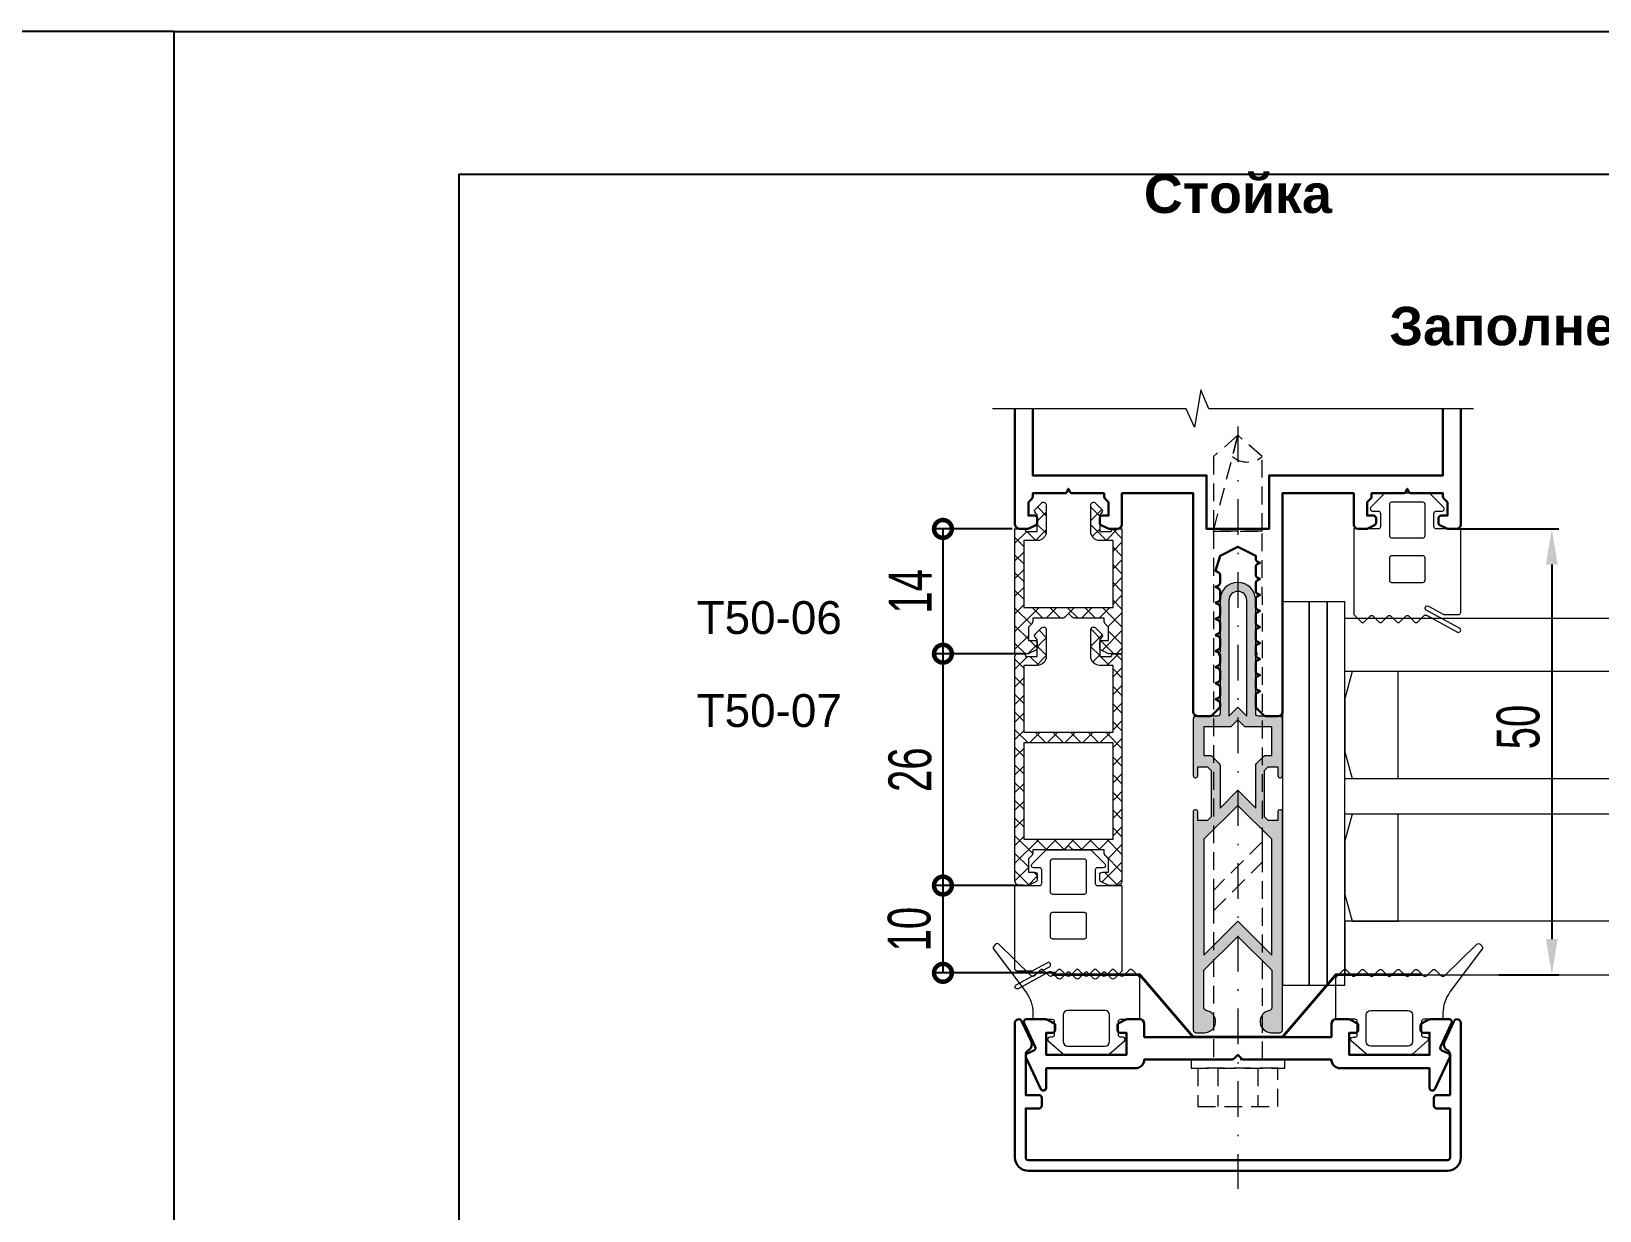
# Model space of a CAD drawing. Extents: x -37 to 8820, y -336 to 478.
# Drawn here: x 5870 to 5979.9, y 214.3 to 297 of the extents above; entities that cross this region are included whole.
import ezdxf

# ---------------------------------------------------------------- set-up
doc = ezdxf.new("R2010")
doc.units = 0
doc.header["$LTSCALE"] = 5
doc.linetypes.add('DASHDOT', pattern=[1, 0.5, -0.25, 0, -0.25])
doc.linetypes.add('HIDDEN', pattern=[0.375, 0.25, -0.125])
doc.layers.get('0').update_dxf_attribs({"linetype": 'CONTINUOUS', "lineweight": 30})
doc.layers.get('DEFPOINTS').update_dxf_attribs({"linetype": 'CONTINUOUS'})
for name, color, linetype, lineweight in [('1', 6, 'DASHDOT', 13), ('2', 3, 'HIDDEN', 13), ('Dimentions', 5, 'CONTINUOUS', 15), ('Glass', 5, 'CONTINUOUS', 20), ('Герлен', 7, 'CONTINUOUS', 60), ('Зигзаг', 1, 'CONTINUOUS', 15), ('Подкладки', 1, 'CONTINUOUS', 20), ('Текстовый', 7, 'CONTINUOUS', 9), ('Уплотнители', 1, 'CONTINUOUS', 20), ('Штриховка', 1, 'CONTINUOUS', 5)]:
    doc.layers.add(name, color=color, linetype=linetype, lineweight=lineweight)
doc.layers.add('Скрытые', color=14, linetype='CONTINUOUS', plot=False)
doc.styles.add('3', font='RUSS.SHX', dxfattribs={"width": 0.7, "height": 3})
doc.styles.add('Каталожный', font='arial.ttf', dxfattribs={"height": 2.5})
doc.dimstyles.new('MX1_6', dxfattribs={"dimtxt": 3, "dimasz": 2.5, "dimexe": 0.5, "dimexo": 0, "dimgap": 0.8, "dimtad": 1, "dimlfac": 1.6, "dimdsep": 46, "dimtxsty": '3', "dimcen": 0, "dimclrd": 256, "dimclre": 256, "dimclrt": 256, "dimaunit": 1, "dimadec": 0, "dimazin": 0, "dimtfac": 1, "dimtmove": 0, "dimatfit": 1, "dimfxl": 1, "dimtvp": 1, "dimtolj": 1, "dimtzin": 0, "dimarcsym": 0})

# ---------------------------------------------------------------- blocks, each defined once
blk = doc.blocks.new('_DotSmall')
at = {"color": 0, "linetype": 'ByBlock', "const_width": 0.5}
blk.add_lwpolyline([(-0.0625, 0, 1), (0.0625, 0, 1)], format="xyb", close=True, dxfattribs=at)
blk = doc.blocks.new('*D137')
at = {"layer": 'DEFPOINTS', "color": 0, "linetype": 'Continuous', "transparency": 16777216}
for p in [(5938.77, 262.12), (5933.91, 253.37), (5939.52, 253.37)]:
    blk.add_point(p, dxfattribs=at)
at = {"layer": 'Dimentions', "linetype": 'Continuous', "lineweight": -2, "transparency": 16777216}
for p, q in [((5938.77, 262.12), (5933.41, 262.12)), ((5933.91, 262.12), (5933.91, 253.37)), ((5939.52, 253.37), (5933.41, 253.37))]:
    blk.add_line(p, q, dxfattribs=at)
at = {"layer": 'Dimentions', "linetype": 'Continuous', "lineweight": -2, "transparency": 16777216, "xscale": 2.5, "yscale": 2.5, "zscale": 2.5}
for p, rotation in [((5933.91, 262.12), 90), ((5933.91, 253.37), 270)]:
    blk.add_blockref('_DotSmall', p, dxfattribs=dict(at, rotation=rotation))
at = {"layer": 'Dimentions', "linetype": 'Continuous', "transparency": 16777216, "insert": (5931.61, 257.74), "char_height": 3, "attachment_point": 5, "rotation": 90, "style": '3'}
blk.add_mtext('\\A1;14', dxfattribs=at)
blk = doc.blocks.new('*D993')
at = {"layer": 'DEFPOINTS', "color": 0, "transparency": 16777216}
for p in [(5969.61, 262.12), (5972.88, 230.87), (5976.6, 230.87)]:
    blk.add_point(p, dxfattribs=at)
at = {"layer": 'Dimentions', "lineweight": -2, "transparency": 16777216}
for p, q in [((5969.61, 262.12), (5977.1, 262.12)), ((5976.6, 259.62), (5976.6, 233.37)), ((5972.88, 230.87), (5977.1, 230.87))]:
    blk.add_line(p, q, dxfattribs=at)
at = {"layer": 'Dimentions', "transparency": 16777216}
for points in [[(5976.18, 259.62), (5977.01, 259.62), (5976.6, 262.12)], [(5976.18, 233.37), (5977.01, 233.37), (5976.6, 230.87)]]:
    blk.add_solid(points, dxfattribs=at)
at = {"layer": 'Dimentions', "transparency": 16777216, "insert": (5974.25, 248.23), "char_height": 3, "attachment_point": 5, "rotation": 90, "style": '3'}
blk.add_mtext('\\A1;50', dxfattribs=at)
blk = doc.blocks.new('*D997')
at = {"layer": 'DEFPOINTS', "color": 0, "linetype": 'Continuous', "transparency": 16777216}
for p in [(5937.22, 253.37), (5933.91, 237.12), (5939.56, 237.12)]:
    blk.add_point(p, dxfattribs=at)
at = {"layer": 'Dimentions', "linetype": 'Continuous', "lineweight": -2, "transparency": 16777216}
for p, q in [((5937.22, 253.37), (5933.41, 253.37)), ((5933.91, 253.37), (5933.91, 237.12)), ((5939.56, 237.12), (5933.41, 237.12))]:
    blk.add_line(p, q, dxfattribs=at)
at = {"layer": 'Dimentions', "linetype": 'Continuous', "lineweight": -2, "transparency": 16777216, "xscale": 2.5, "yscale": 2.5, "zscale": 2.5}
for p, rotation in [((5933.91, 253.37), 90), ((5933.91, 237.12), 270)]:
    blk.add_blockref('_DotSmall', p, dxfattribs=dict(at, rotation=rotation))
at = {"layer": 'Dimentions', "linetype": 'Continuous', "transparency": 16777216, "insert": (5931.61, 245.24), "char_height": 3, "attachment_point": 5, "rotation": 90, "style": '3'}
blk.add_mtext('\\A1;26', dxfattribs=at)
blk = doc.blocks.new('*D998')
at = {"layer": 'DEFPOINTS', "color": 0, "linetype": 'Continuous', "transparency": 16777216}
for p in [(5939.56, 237.12), (5933.91, 231), (5941.77, 231)]:
    blk.add_point(p, dxfattribs=at)
at = {"layer": 'Dimentions', "linetype": 'Continuous', "lineweight": -2, "transparency": 16777216}
for p, q in [((5939.56, 237.12), (5933.41, 237.12)), ((5933.91, 237.12), (5933.91, 231)), ((5941.77, 231), (5933.41, 231))]:
    blk.add_line(p, q, dxfattribs=at)
at = {"layer": 'Dimentions', "linetype": 'Continuous', "lineweight": -2, "transparency": 16777216, "xscale": 2.5, "yscale": 2.5, "zscale": 2.5}
for p, rotation in [((5933.91, 237.12), 90), ((5933.91, 231), 270)]:
    blk.add_blockref('_DotSmall', p, dxfattribs=dict(at, rotation=rotation))
at = {"layer": 'Dimentions', "linetype": 'Continuous', "transparency": 16777216, "insert": (5931.56, 234.06), "char_height": 3, "attachment_point": 5, "rotation": 90, "style": '3'}
blk.add_mtext('\\A1;10', dxfattribs=at)

msp = doc.modelspace()

# ---------------------------------------------------------------- hatches: boundary and pattern name
at = {"layer": 'Штриховка', "lineweight": 5}
h = msp.add_hatch(dxfattribs=at)
h.set_pattern_fill('ANSI37', color=256, scale=7, style=0)
h.set_pattern_definition([(45, (8336.0823, 7393.9028), (-0.61871843, 0.61871843), []), (135, (8336.0823, 7393.9028), (-0.61871843, -0.61871843), [])])
edge = h.paths.add_edge_path()
edge.add_line((5942.7115, 256.1804), (5942.454, 255.9228))
edge.add_arc((5942.3214, 256.0554), 0.1875, 270, 315, ccw=False)
edge.add_line((5942.3214, 255.8679), (5940.2115, 255.8679))
edge.add_line((5940.2115, 255.8679), (5940.2115, 255.6331))
edge.add_arc((5940.024, 255.6331), 0.1875, -45, 0, ccw=False)
edge.add_line((5940.1566, 255.5005), (5939.899, 255.2429))
edge.add_line((5939.899, 255.2429), (5939.899, 254.3054))
edge.add_line((5939.899, 254.3054), (5940.3365, 254.3054))
edge.add_arc((5940.3365, 254.1179), 0.1875, 0, 90, ccw=False)
edge.add_line((5940.524, 254.1179), (5940.524, 253.7963))
edge.add_arc((5940.3365, 253.7963), 0.1875, 296.565051, 360, ccw=False)
edge.add_line((5940.4204, 253.6286), (5939.9386, 253.3877))
edge.add_arc((5939.8548, 253.5554), 0.1875, 270, 296.565051, ccw=False)
edge.add_line((5939.8548, 253.3679), (5938.9615, 253.3679))
edge.add_line((5938.9615, 253.3679), (5938.9615, 262.1179))
edge.add_line((5938.9615, 262.1179), (5939.524, 262.1179))
edge.add_arc((5939.524, 261.9304), 0.1875, 0, 90, ccw=False)
edge.add_line((5939.7115, 261.9304), (5940.524, 261.9304))
edge.add_line((5940.524, 261.9304), (5940.524, 263.1179))
edge.add_line((5940.524, 263.1179), (5940.3915, 263.2505))
edge.add_arc((5940.524, 263.3831), 0.1875, 135, 225, ccw=False)
edge.add_line((5940.3915, 263.5157), (5940.8107, 263.9349))
edge.add_arc((5940.9508, 263.7947), 0.1982, 0, 135, ccw=False)
edge.add_line((5941.149, 263.7947), (5941.149, 261.9304))
edge.add_arc((5940.524, 261.9304), 0.625, -90, 0, ccw=False)
edge.add_line((5940.524, 261.3054), (5939.5865, 261.3054))
edge.add_line((5939.5865, 261.3054), (5939.5865, 256.6179))
edge.add_line((5939.5865, 256.6179), (5945.8365, 256.6179))
edge.add_line((5945.8365, 256.6179), (5945.8365, 261.3054))
edge.add_line((5945.8365, 261.3054), (5944.899, 261.3054))
edge.add_arc((5944.899, 261.9304), 0.625, 180, 270, ccw=False)
edge.add_line((5944.274, 261.9304), (5944.274, 263.7947))
edge.add_arc((5944.4723, 263.7947), 0.1982, 45, 180, ccw=False)
edge.add_line((5944.6124, 263.9349), (5945.0316, 263.5157))
edge.add_arc((5944.899, 263.3831), 0.1875, -45, 45, ccw=False)
edge.add_line((5945.0316, 263.2505), (5944.899, 263.1179))
edge.add_line((5944.899, 263.1179), (5944.899, 261.9304))
edge.add_line((5944.899, 261.9304), (5945.7115, 261.9304))
edge.add_arc((5945.899, 261.9304), 0.1875, 90, 180, ccw=False)
edge.add_line((5945.899, 262.1179), (5946.4615, 262.1179))
edge.add_line((5946.4615, 262.1179), (5946.4615, 253.3679))
edge.add_line((5946.4615, 253.3679), (5945.5683, 253.3679))
edge.add_arc((5945.5683, 253.5554), 0.1875, 243.434949, 270, ccw=False)
edge.add_line((5945.4845, 253.3877), (5945.0027, 253.6286))
edge.add_arc((5945.0865, 253.7963), 0.1875, 180, 243.434949, ccw=False)
edge.add_line((5944.899, 253.7963), (5944.899, 254.1179))
edge.add_arc((5945.0865, 254.1179), 0.1875, 90, 180, ccw=False)
edge.add_line((5945.0865, 254.3054), (5945.524, 254.3054))
edge.add_line((5945.524, 254.3054), (5945.524, 255.2429))
edge.add_line((5945.524, 255.2429), (5945.2665, 255.5005))
edge.add_arc((5945.399, 255.6331), 0.1875, 180, 225, ccw=False)
edge.add_line((5945.2115, 255.6331), (5945.2115, 255.8679))
edge.add_line((5945.2115, 255.8679), (5943.1017, 255.8679))
edge.add_arc((5943.1017, 256.0554), 0.1875, 225, 270, ccw=False)
edge.add_line((5942.9691, 255.9228), (5942.7115, 256.1804))
at = {"layer": 'Штриховка'}
h = msp.add_hatch(color=256, dxfattribs=at)
edge = h.paths.add_edge_path(flags=16)
edge.add_line((5954.5865, 249.6179), (5955.2115, 248.9929))
edge.add_line((5955.2115, 248.9929), (5955.2115, 257.1179))
edge.add_arc((5954.5865, 257.1179), 0.625, 0, 180)
edge.add_line((5953.9615, 257.1179), (5953.9615, 248.9929))
edge.add_line((5953.9615, 248.9929), (5954.5865, 249.6179))
edge = h.paths.add_edge_path(flags=16)
edge.add_line((5952.2115, 248.2429), (5952.2115, 246.2429))
edge.add_line((5952.2115, 246.2429), (5952.6357, 246.2429))
edge.add_arc((5952.6357, 246.0554), 0.1875, 45, 90, ccw=False)
edge.add_line((5952.7683, 246.188), (5953.2816, 245.6747))
edge.add_arc((5953.149, 245.5421), 0.1875, 0, 45, ccw=False)
edge.add_line((5953.3365, 245.5421), (5953.3365, 242.5517))
edge.add_line((5953.3365, 242.5517), (5954.5865, 243.8017))
edge.add_line((5954.5865, 243.8017), (5955.8365, 242.5517))
edge.add_line((5955.8365, 242.5517), (5955.8365, 245.5421))
edge.add_arc((5956.024, 245.5421), 0.1875, 135, 180, ccw=False)
edge.add_line((5955.8915, 245.6747), (5956.4048, 246.188))
edge.add_arc((5956.5374, 246.0554), 0.1875, 90, 135, ccw=False)
edge.add_line((5956.5374, 246.2429), (5956.9615, 246.2429))
edge.add_line((5956.9615, 246.2429), (5956.9615, 248.2429))
edge.add_line((5956.9615, 248.2429), (5955.0777, 248.2429))
edge.add_line((5955.0777, 248.2429), (5954.5865, 248.734))
edge.add_line((5954.5865, 248.734), (5954.0954, 248.2429))
edge.add_line((5954.0954, 248.2429), (5952.2115, 248.2429))
edge = h.paths.add_edge_path()
edge.add_arc((5951.5865, 244.8054), 0.125, 180, 270)
edge.add_line((5951.5865, 244.6804), (5951.649, 244.6804))
edge.add_arc((5951.649, 244.8054), 0.125, 270, 360)
edge.add_line((5951.774, 244.8054), (5951.774, 245.4304))
edge.add_line((5951.774, 245.4304), (5952.4652, 245.4304))
edge.add_line((5952.4652, 245.4304), (5952.7115, 245.1841))
edge.add_line((5952.7115, 245.1841), (5952.7115, 241.9267))
edge.add_line((5952.7115, 241.9267), (5952.4652, 241.6804))
edge.add_line((5952.4652, 241.6804), (5951.774, 241.6804))
edge.add_line((5951.774, 241.6804), (5951.774, 242.3054))
edge.add_arc((5951.649, 242.3054), 0.125, 360, 450)
edge.add_line((5951.649, 242.4304), (5951.5865, 242.4304))
edge.add_arc((5951.5865, 242.3054), 0.125, 90, 180)
edge.add_line((5951.4615, 242.3054), (5951.4615, 226.9929))
edge.add_arc((5951.649, 226.9929), 0.1875, 180, 270)
edge.add_line((5951.649, 226.8054), (5952.2428, 226.8054))
edge.add_arc((5952.2428, 227.5867), 0.7812, 270, 440.718201)
edge.add_arc((5952.399, 228.5427), 0.1875, 180, 260.718201, ccw=False)
edge.add_line((5952.2115, 228.5427), (5952.2115, 231.1804))
edge.add_line((5952.2115, 231.1804), (5954.5865, 233.5554))
edge.add_line((5954.5865, 233.5554), (5956.9615, 231.1804))
edge.add_line((5956.9615, 231.1804), (5956.9615, 228.5427))
edge.add_arc((5956.774, 228.5427), 0.1875, 279.281799, 360, ccw=False)
edge.add_arc((5956.9303, 227.5867), 0.7812, 99.281799, 270)
edge.add_line((5956.9303, 226.8054), (5957.524, 226.8054))
edge.add_arc((5957.524, 226.9929), 0.1875, 270, 360)
edge.add_line((5957.7115, 226.9929), (5957.7115, 242.3054))
edge.add_arc((5957.5865, 242.3054), 0.125, 360, 450)
edge.add_line((5957.5865, 242.4304), (5957.524, 242.4304))
edge.add_arc((5957.524, 242.3054), 0.125, 90, 180)
edge.add_line((5957.399, 242.3054), (5957.399, 241.6804))
edge.add_line((5957.399, 241.6804), (5956.7079, 241.6804))
edge.add_line((5956.7079, 241.6804), (5956.4615, 241.9267))
edge.add_line((5956.4615, 241.9267), (5956.4615, 245.1841))
edge.add_line((5956.4615, 245.1841), (5956.7079, 245.4304))
edge.add_line((5956.7079, 245.4304), (5957.399, 245.4304))
edge.add_line((5957.399, 245.4304), (5957.399, 244.8054))
edge.add_arc((5957.524, 244.8054), 0.125, 180, 270)
edge.add_line((5957.524, 244.6804), (5957.5865, 244.6804))
edge.add_arc((5957.5865, 244.8054), 0.125, 270, 360)
edge.add_line((5957.7115, 244.8054), (5957.7115, 248.8054))
edge.add_arc((5957.524, 248.8054), 0.1875, 360, 450)
edge.add_line((5957.524, 248.9929), (5956.024, 248.9929))
edge.add_arc((5956.024, 249.1804), 0.1875, 180, 270, ccw=False)
edge.add_line((5955.8365, 249.1804), (5955.8365, 253.2429))
edge.add_arc((5955.8365, 253.3679), 0.125, 270, 450)
edge.add_line((5955.8365, 253.4929), (5955.8365, 257.1179))
edge.add_arc((5954.5865, 257.1179), 1.25, 0, 180)
edge.add_line((5953.3365, 257.1179), (5953.3365, 253.4929))
edge.add_arc((5953.3365, 253.3679), 0.125, 90, 270)
edge.add_line((5953.3365, 253.2429), (5953.3365, 249.1804))
edge.add_arc((5953.149, 249.1804), 0.1875, 270, 360, ccw=False)
edge.add_line((5953.149, 248.9929), (5951.649, 248.9929))
edge.add_arc((5951.649, 248.8054), 0.1875, 90, 180)
edge.add_line((5951.4615, 248.8054), (5951.4615, 244.8054))
h.paths.add_polyline_path([(5952.2115, 232.2411), (5954.5865, 234.6161), (5956.9615, 232.2411), (5956.9615, 240.3661), (5954.5865, 242.7411), (5952.2115, 240.3661)], flags=16)
at = {"layer": 'Штриховка', "lineweight": 5}
h = msp.add_hatch(dxfattribs=at)
h.set_pattern_fill('ANSI37', color=256, scale=7, style=0)
h.set_pattern_definition([(45, (8313.3299, 7377.1849), (-0.61871843, 0.61871843), []), (135, (8313.3299, 7377.1849), (-0.61871843, -0.61871843), [])])
h.paths.add_polyline_path([(5945.8365, 247.1179), (5939.5865, 247.1179), (5939.5865, 240.3679), (5945.8365, 240.3679)], flags=16)
edge = h.paths.add_edge_path()
edge.add_line((5945.8365, 247.8679), (5945.8365, 252.5554))
edge.add_line((5945.8365, 252.5554), (5944.899, 252.5554))
edge.add_arc((5944.899, 253.1804), 0.625, 180, 270, ccw=False)
edge.add_line((5944.274, 253.1804), (5944.274, 255.0447))
edge.add_arc((5944.4723, 255.0447), 0.1982, 45, 180, ccw=False)
edge.add_line((5944.6124, 255.1849), (5945.0316, 254.7657))
edge.add_arc((5944.899, 254.6331), 0.1875, -45, 45, ccw=False)
edge.add_line((5945.0316, 254.5005), (5944.899, 254.3679))
edge.add_line((5944.899, 254.3679), (5944.899, 253.1804))
edge.add_line((5944.899, 253.1804), (5945.7115, 253.1804))
edge.add_arc((5945.899, 253.1804), 0.1875, 90, 180, ccw=False)
edge.add_line((5945.899, 253.3679), (5946.274, 253.3679))
edge.add_arc((5946.274, 253.1804), 0.1875, 0, 90, ccw=False)
edge.add_line((5946.4615, 253.1804), (5946.4615, 237.4304))
edge.add_arc((5946.149, 237.4304), 0.3125, -90, 0, ccw=False)
edge.add_line((5946.149, 237.1179), (5945.5683, 237.1179))
edge.add_arc((5945.5683, 237.3054), 0.1875, 243.434949, 270, ccw=False)
edge.add_line((5945.4845, 237.1377), (5945.0027, 237.3786))
edge.add_arc((5945.0865, 237.5463), 0.1875, 180, 243.434949, ccw=False)
edge.add_line((5944.899, 237.5463), (5944.899, 237.8679))
edge.add_arc((5945.0865, 237.8679), 0.1875, 90, 180, ccw=False)
edge.add_line((5945.0865, 238.0554), (5945.524, 238.0554))
edge.add_line((5945.524, 238.0554), (5945.524, 238.9929))
edge.add_line((5945.524, 238.9929), (5945.2665, 239.2505))
edge.add_arc((5945.399, 239.3831), 0.1875, 180, 225, ccw=False)
edge.add_line((5945.2115, 239.3831), (5945.2115, 239.6179))
edge.add_line((5945.2115, 239.6179), (5943.1017, 239.6179))
edge.add_arc((5943.1017, 239.8054), 0.1875, 225, 270, ccw=False)
edge.add_line((5942.9691, 239.6728), (5942.7115, 239.9304))
edge.add_line((5942.7115, 239.9304), (5942.454, 239.6728))
edge.add_arc((5942.3214, 239.8054), 0.1875, 270, 315, ccw=False)
edge.add_line((5942.3214, 239.6179), (5940.2115, 239.6179))
edge.add_line((5940.2115, 239.6179), (5940.2115, 239.3831))
edge.add_arc((5940.024, 239.3831), 0.1875, -45, 0, ccw=False)
edge.add_line((5940.1566, 239.2505), (5939.899, 238.9929))
edge.add_line((5939.899, 238.9929), (5939.899, 238.0554))
edge.add_line((5939.899, 238.0554), (5940.3365, 238.0554))
edge.add_arc((5940.3365, 237.8679), 0.1875, 0, 90, ccw=False)
edge.add_line((5940.524, 237.8679), (5940.524, 237.5463))
edge.add_arc((5940.3365, 237.5463), 0.1875, -63.434949, 0, ccw=False)
edge.add_line((5940.4204, 237.3786), (5939.9386, 237.1377))
edge.add_arc((5939.8548, 237.3054), 0.1875, 270, 296.565051, ccw=False)
edge.add_line((5939.8548, 237.1179), (5939.274, 237.1179))
edge.add_arc((5939.274, 237.4304), 0.3125, 180, 270, ccw=False)
edge.add_line((5938.9615, 237.4304), (5938.9615, 253.1804))
edge.add_arc((5939.149, 253.1804), 0.1875, 90, 180, ccw=False)
edge.add_line((5939.149, 253.3679), (5939.524, 253.3679))
edge.add_arc((5939.524, 253.1804), 0.1875, 0, 90, ccw=False)
edge.add_line((5939.7115, 253.1804), (5940.524, 253.1804))
edge.add_line((5940.524, 253.1804), (5940.524, 254.3679))
edge.add_line((5940.524, 254.3679), (5940.3915, 254.5005))
edge.add_arc((5940.524, 254.6331), 0.1875, 135, 225, ccw=False)
edge.add_line((5940.3915, 254.7657), (5940.8107, 255.1849))
edge.add_arc((5940.9508, 255.0447), 0.1982, 0, 135, ccw=False)
edge.add_line((5941.149, 255.0447), (5941.149, 253.1804))
edge.add_arc((5940.524, 253.1804), 0.625, -90, 0, ccw=False)
edge.add_line((5940.524, 252.5554), (5939.5865, 252.5554))
edge.add_line((5939.5865, 252.5554), (5939.5865, 247.8679))
edge.add_line((5939.5865, 247.8679), (5945.8365, 247.8679))

# ---------------------------------------------------------------- linework, layer by layer
msp.add_lwpolyline([(5938.9615, 270.545), (5938.9615, 262.4304, 0.41421356), (5939.274, 262.1179), (5939.8548, 262.1179, 0.11643382), (5939.9386, 262.1377), (5940.4204, 262.3786, 0.28407904), (5940.524, 262.5463), (5940.524, 262.8679, 0.41421356), (5940.3365, 263.0554), (5939.899, 263.0554), (5939.899, 263.9929), (5940.1566, 264.2505, 0.19891237), (5940.2115, 264.3831), (5940.2115, 264.6179), (5942.4394, 264.6179, 0.28407904), (5942.6071, 264.7216), (5942.7115, 264.9304), (5942.816, 264.7216, 0.28407904), (5942.9837, 264.6179), (5945.2115, 264.6179), (5945.2115, 264.3831, 0.19891237), (5945.2665, 264.2505), (5945.524, 263.9929), (5945.524, 263.0554), (5945.0865, 263.0554, 0.41421356), (5944.899, 262.8679), (5944.899, 262.5463, 0.28407904), (5945.0027, 262.3786), (5945.4845, 262.1377, 0.11643382), (5945.5683, 262.1179), (5946.149, 262.1179, 0.41421356), (5946.4615, 262.4304), (5946.4615, 264.6179), (5951.4615, 264.6179), (5951.4615, 249.3054, 0.41421356), (5951.774, 248.9929), (5952.6339, 248.9929, 0.19891237), (5952.7665, 249.0478), (5953.2816, 249.563, 0.19891237), (5953.3365, 249.6956), (5953.3365, 249.9083, 0.28407904), (5953.2329, 250.076), (5953.024, 250.1804), (5953.2329, 250.2849, 0.28407904), (5953.3365, 250.4526), (5953.3365, 251.0333, 0.28407904), (5953.2329, 251.201), (5953.024, 251.3054), (5953.2329, 251.4099, 0.28407904), (5953.3365, 251.5776), (5953.3365, 252.1583, 0.28407904), (5953.2329, 252.326), (5953.024, 252.4304), (5953.2329, 252.5349, 0.28407904), (5953.3365, 252.7026), (5953.3365, 253.2833, 0.28407904), (5953.2329, 253.451), (5953.024, 253.5554), (5953.2329, 253.6599, 0.28407904), (5953.3365, 253.8276), (5953.3365, 254.4083, 0.28407904), (5953.2329, 254.576), (5953.024, 254.6804), (5953.2329, 254.7849, 0.28407904), (5953.3365, 254.9526), (5953.3365, 255.5333, 0.28407904), (5953.2329, 255.701), (5953.024, 255.8054), (5953.2329, 255.9099, 0.28407904), (5953.3365, 256.0776), (5953.3365, 256.6583, 0.28407904), (5953.2329, 256.826), (5953.024, 256.9304), (5953.2329, 257.0349, 0.28407904), (5953.3365, 257.2026), (5953.3365, 257.7833, 0.28407904), (5953.2329, 257.951), (5953.024, 258.0554), (5953.2329, 258.1599, 0.28407904), (5953.3365, 258.3276), (5953.3365, 258.9083, 0.28407904), (5953.2329, 259.076), (5953.024, 259.1804), (5953.3365, 260.2429), (5954.5865, 260.8679), (5955.8365, 260.2429), (5955.8365, 260.0151, 0.28407904), (5955.9402, 259.8474), (5956.149, 259.7429), (5955.9402, 259.6385, 0.28407904), (5955.8365, 259.4708), (5955.8365, 258.8901, 0.28407904), (5955.9402, 258.7224), (5956.149, 258.6179), (5955.9402, 258.5135, 0.28407904), (5955.8365, 258.3458), (5955.8365, 257.7651, 0.28407904), (5955.9402, 257.5974), (5956.149, 257.4929), (5955.9402, 257.3885, 0.28407904), (5955.8365, 257.2208), (5955.8365, 256.6401, 0.28407904), (5955.9402, 256.4724), (5956.149, 256.3679), (5955.9402, 256.2635, 0.28407904), (5955.8365, 256.0958), (5955.8365, 255.5151, 0.28407904), (5955.9402, 255.3474), (5956.149, 255.2429), (5955.9402, 255.1385, 0.28407904), (5955.8365, 254.9708), (5955.8365, 254.3901, 0.28407904), (5955.9402, 254.2224), (5956.149, 254.1179), (5955.9402, 254.0135, 0.28407904), (5955.8365, 253.8458), (5955.8365, 253.2651, 0.28407904), (5955.9402, 253.0974), (5956.149, 252.9929), (5955.9402, 252.8885, 0.28407904), (5955.8365, 252.7208), (5955.8365, 252.1401, 0.28407904), (5955.9402, 251.9724), (5956.149, 251.8679), (5955.9402, 251.7635, 0.28407904), (5955.8365, 251.5958), (5955.8365, 251.0151, 0.28407904), (5955.9402, 250.8474), (5956.149, 250.7429), (5955.9402, 250.6385, 0.28407904), (5955.8365, 250.4708), (5955.8365, 249.6956, 0.19891237), (5955.8915, 249.563), (5956.4066, 249.0478, 0.19891237), (5956.5392, 248.9929), (5957.399, 248.9929, 0.41421356), (5957.7115, 249.3054), (5957.7115, 264.6179), (5962.7115, 264.6179), (5962.7115, 262.4304, 0.41421356), (5963.024, 262.1179), (5963.6048, 262.1179, 0.11643382), (5963.6886, 262.1377), (5964.1704, 262.3786, 0.28407904), (5964.274, 262.5463), (5964.274, 262.8679, 0.41421356), (5964.0865, 263.0554), (5963.649, 263.0554), (5963.649, 263.9929), (5963.9066, 264.2505, 0.19891237), (5963.9615, 264.3831), (5963.9615, 264.6179), (5966.1894, 264.6179, 0.28407904), (5966.3571, 264.7216), (5966.4615, 264.9304), (5966.566, 264.7216, 0.28407904), (5966.7337, 264.6179), (5968.9615, 264.6179), (5968.9615, 264.3831, 0.19891237), (5969.0165, 264.2505), (5969.274, 263.9929), (5969.274, 263.0554), (5968.8365, 263.0554, 0.41421356), (5968.649, 262.8679), (5968.649, 262.5463, 0.28407904), (5968.7527, 262.3786), (5969.2345, 262.1377, 0.11643382), (5969.3183, 262.1179), (5969.899, 262.1179, 0.41421356), (5970.2115, 262.4304), (5970.2115, 270.545)], format="xyb")
msp.add_lwpolyline([(5940.2115, 270.545), (5940.2115, 265.8679), (5952.399, 265.8679), (5952.399, 262.1179), (5956.774, 262.1179), (5956.774, 265.8679), (5968.9615, 265.8679), (5968.9615, 270.545)])
for points in [[(5969.4615, 222.4304), (5969.4615, 225.2562, 0.27973928), (5969.2596, 225.5889, -0.40155944), (5969.065, 226.1619), (5969.735, 227.5986, -0.80258485), (5970.2115, 227.4929), (5970.2115, 218.0554, -0.41421356), (5969.274, 217.1179), (5939.899, 217.1179, -0.41421356), (5938.9615, 218.0554), (5938.9615, 227.4929, -0.80258485), (5939.4381, 227.5986), (5940.1081, 226.1619, -0.40155944), (5939.9135, 225.5889, 0.27973928), (5939.7115, 225.2562), (5939.7115, 222.4304), (5940.649, 222.4304, -0.41421356), (5940.8365, 222.2429), (5940.8365, 221.6804, -0.41421356), (5940.649, 221.4929), (5939.7115, 221.4929), (5939.7115, 218.0554, 0.41421356), (5939.899, 217.8679), (5969.274, 217.8679, 0.41421356), (5969.4615, 218.0554), (5969.4615, 221.4929), (5968.524, 221.4929, -0.41421356), (5968.3365, 221.6804), (5968.3365, 222.2429, -0.41421356), (5968.524, 222.4304)], [(5961.149, 224.9304), (5954.9767, 224.9304, -0.19891237), (5954.8441, 224.9853), (5954.5865, 225.2429), (5954.329, 224.9853, -0.19891237), (5954.1964, 224.9304), (5948.024, 224.9304, -0.41421356), (5947.399, 224.3054), (5941.149, 224.3054), (5941.149, 222.9304, -0.41421356), (5940.9615, 222.7429), (5940.9426, 222.7429, -0.29147342), (5940.7726, 222.8512), (5939.7291, 225.089, -0.41421356), (5939.8198, 225.3382), (5940.2916, 225.5582, 0.41421356), (5940.3823, 225.8073), (5939.6041, 227.4762, -0.54861879), (5939.774, 227.7429), (5941.1048, 227.7429, -0.11643382), (5941.1886, 227.7231), (5941.6704, 227.4822, -0.28407904), (5941.774, 227.3145), (5941.774, 226.9929, -0.41421356), (5941.5865, 226.8054), (5941.149, 226.8054), (5941.149, 225.2429), (5946.774, 225.2429), (5946.774, 226.8054), (5946.3365, 226.8054, -0.41421356), (5946.149, 226.9929), (5946.149, 227.3145, -0.28407904), (5946.2527, 227.4822), (5946.7345, 227.7231, -0.11643382), (5946.8183, 227.7429), (5947.7115, 227.7429, -0.41421356), (5948.024, 227.4304), (5948.024, 226.4929), (5961.149, 226.4929), (5961.149, 227.4304, -0.41421356), (5961.4615, 227.7429), (5962.3548, 227.7429, -0.11643382), (5962.4386, 227.7231), (5962.9204, 227.4822, -0.28407904), (5963.024, 227.3145), (5963.024, 226.9929, -0.41421356), (5962.8365, 226.8054), (5962.399, 226.8054), (5962.399, 225.2429), (5968.024, 225.2429), (5968.024, 226.8054), (5967.5865, 226.8054, -0.41421356), (5967.399, 226.9929), (5967.399, 227.3145, -0.28407904), (5967.5027, 227.4822), (5967.9845, 227.7231, -0.11643382), (5968.0683, 227.7429), (5969.399, 227.7429, -0.54861879), (5969.569, 227.4762), (5968.7908, 225.8073, 0.41421356), (5968.8815, 225.5582), (5969.3533, 225.3382, -0.41421356), (5969.444, 225.089), (5968.4005, 222.8512, -0.29147342), (5968.2305, 222.7429), (5968.2115, 222.7429, -0.41421356), (5968.024, 222.9304), (5968.024, 224.3054), (5961.774, 224.3054, -0.41421356)]]:
    msp.add_lwpolyline(points, format="xyb", close=True)
at = {"layer": '1'}
msp.add_line((5954.5865, 269.295), (5954.5865, 215.8679), dxfattribs=at)
at = {"layer": '2'}
for p, q in [((5953.1803, 224.3054), (5953.1803, 221.6179)), ((5955.9928, 224.3054), (5955.9928, 221.6179))]:
    msp.add_line(p, q, dxfattribs=at)
msp.add_lwpolyline([(5956.3014, 261.9643), (5956.3014, 267.1893), (5954.5846, 268.6821), (5952.8678, 267.1893), (5952.8678, 261.9643), (5956.3014, 261.9643)], dxfattribs=at)
msp.add_lwpolyline([(5952.8678, 261.9643), (5954.5846, 268.6821), (5954.2031, 267.1893, 0.36330791), (5956.3014, 267.1893)], format="xyb", dxfattribs=at)
for points in [[(5956.3053, 224.9304), (5956.3014, 261.9643), (5954.5865, 261.9643), (5952.8678, 261.9643), (5952.8678, 224.9304)], [(5952.8678, 235.3383), (5956.3053, 238.7758), (5956.3053, 240.2081), (5952.8678, 236.7706)], [(5957.8678, 224.3054), (5957.8678, 224.9304), (5951.3053, 224.9304), (5951.3053, 224.3054)], [(5957.399, 224.3054), (5951.774, 224.3054), (5951.774, 221.6179), (5957.399, 221.6179)]]:
    msp.add_lwpolyline(points, close=True, dxfattribs=at)
at = {"layer": 'Glass'}
for points in [[(6001.1539, 252.1179), (5962.0865, 252.1179), (5962.0865, 255.8679), (6001.1539, 255.8679)], [(5962.589, 244.6179), (5965.8365, 244.6179), (5965.8365, 252.1179), (5962.589, 252.1179), (5962.0865, 250.2429), (5962.0865, 246.4929)], [(6001.1539, 242.1179), (5962.0865, 242.1179), (5962.0865, 244.6179), (6001.1539, 244.6179)], [(5962.589, 234.6179), (5965.8365, 234.6179), (5965.8365, 242.1179), (5962.589, 242.1179), (5962.0865, 240.2429), (5962.0865, 236.4929)], [(6001.1539, 234.6179), (5962.0865, 234.6179), (5962.0865, 230.8679), (6001.1539, 230.8679)]]:
    msp.add_lwpolyline(points, close=True, dxfattribs=at)
at = {"layer": 'Герлен', "ltscale": 2, "const_width": 0.1875}
msp.add_lwpolyline([(5967.4545, 230.8679), (5961.4615, 230.8679), (5957.7115, 226.4929), (5951.4615, 226.4929), (5947.7115, 230.8679), (5941.5312, 230.8679)], dxfattribs=at)
at = {"layer": 'Зигзаг'}
msp.add_lwpolyline([(5971.1109, 270.545), (5952.5621, 270.545), (5951.9812, 271.8629), (5951.5456, 269.2502), (5950.9631, 270.545), (5937.3725, 270.545)], dxfattribs=at)
at = {"layer": 'Подкладки'}
for points in [[(5959.5865, 257.0054), (5957.7115, 257.0054), (5957.7115, 230.1304), (5959.5865, 230.1304)], [(5960.8365, 257.0054), (5959.5865, 257.0054), (5959.5865, 230.1304), (5960.8365, 230.1304)], [(5962.0865, 257.0054), (5960.8365, 257.0054), (5960.8365, 230.1304), (5962.0865, 230.1304)]]:
    msp.add_lwpolyline(points, close=True, dxfattribs=at)
at = {"layer": 'Скрытые', "linetype": 'Continuous'}
for points in [[(5880, 297), (5670, 297), (5670, 0), (5880, 0)], [(5880, 297), (6090, 297), (6090, 0), (5880, 0)], [(5900, 10), (5900, 287), (6065, 287), (6065, 10)]]:
    msp.add_lwpolyline(points, close=True, dxfattribs=at)
at = {"layer": 'Уплотнители'}
msp.add_lwpolyline([(5942.7115, 256.1804), (5942.454, 255.9228, -0.19891237), (5942.3214, 255.8679), (5940.2115, 255.8679), (5940.2115, 255.6331, -0.19891237), (5940.1566, 255.5005), (5939.899, 255.2429), (5939.899, 254.3054), (5940.3365, 254.3054, -0.41421356), (5940.524, 254.1179), (5940.524, 253.7963, -0.28407904), (5940.4204, 253.6286), (5939.9386, 253.3877, -0.11643382), (5939.8548, 253.3679), (5938.9615, 253.3679), (5938.9615, 262.1179), (5939.524, 262.1179, -0.41421356), (5939.7115, 261.9304), (5940.524, 261.9304), (5940.524, 263.1179), (5940.3915, 263.2505, -0.41421356), (5940.3915, 263.5157), (5940.8107, 263.9349, -0.66817864), (5941.149, 263.7947), (5941.149, 261.9304, -0.41421356), (5940.524, 261.3054), (5939.5865, 261.3054), (5939.5865, 256.6179), (5945.8365, 256.6179), (5945.8365, 261.3054), (5944.899, 261.3054, -0.41421356), (5944.274, 261.9304), (5944.274, 263.7947, -0.66817864), (5944.6124, 263.9349), (5945.0316, 263.5157, -0.41421356), (5945.0316, 263.2505), (5944.899, 263.1179), (5944.899, 261.9304), (5945.7115, 261.9304, -0.41421356), (5945.899, 262.1179), (5946.4615, 262.1179), (5946.4615, 253.3679), (5945.5683, 253.3679, -0.11643382), (5945.4845, 253.3877), (5945.0027, 253.6286, -0.28407904), (5944.899, 253.7963), (5944.899, 254.1179, -0.41421356), (5945.0865, 254.3054), (5945.524, 254.3054), (5945.524, 255.2429), (5945.2665, 255.5005, -0.19891237), (5945.2115, 255.6331), (5945.2115, 255.8679), (5943.1017, 255.8679, -0.19891237), (5942.9691, 255.9228), (5942.7115, 256.1804)], format="xyb", dxfattribs=at)
for points in [[(5967.9423, 256.7038), (5968.9874, 256.1368, 0.12491271), (5969.0619, 256.1179), (5970.0553, 256.1179, 0.41421356), (5970.2115, 256.2742), (5970.2115, 262.1179), (5968.4928, 262.1179, -0.41421356), (5968.3365, 262.2742), (5968.3365, 263.2117, -0.41421356), (5968.4928, 263.3679), (5968.899, 263.3679, 0.66858666), (5969.0094, 263.6348), (5968.0698, 264.5723, 0.19861919), (5967.9594, 264.6179), (5964.9637, 264.6179, 0.19861919), (5964.8533, 264.5723), (5963.9137, 263.6348, 0.66858666), (5964.024, 263.3679), (5964.4303, 263.3679, -0.41421356), (5964.5865, 263.2117), (5964.5865, 262.2742, -0.41421356), (5964.4303, 262.1179), (5962.7115, 262.1179), (5962.7115, 256.1826, 0.19891237), (5962.7573, 256.0722), (5963.2261, 255.6034, 0.41421356), (5963.447, 255.6034), (5963.8511, 256.0074, -0.41421356), (5964.072, 256.0074), (5964.4761, 255.6034, 0.41421356), (5964.697, 255.6034), (5965.1011, 256.0074, -0.41421356), (5965.322, 256.0074), (5965.7261, 255.6034, 0.41421356), (5965.947, 255.6034), (5966.3511, 256.0074, -0.41421356), (5966.572, 256.0074), (5966.9761, 255.6034, 0.41421356), (5967.197, 255.6034), (5967.6291, 256.0355, -0.33207606), (5967.8141, 256.0623), (5969.9808, 254.8868, 1), (5970.1298, 255.1615), (5967.7933, 256.4291, -1)], [(5967.5553, 263.9929), (5965.3678, 263.9929, 0.41421356), (5965.2115, 263.8367), (5965.2115, 261.6492, 0.41421356), (5965.3678, 261.4929), (5967.5553, 261.4929, 0.41421356), (5967.7115, 261.6492), (5967.7115, 263.8367, 0.41421356)], [(5967.5553, 260.2429), (5965.3678, 260.2429, 0.41421356), (5965.2115, 260.0867), (5965.2115, 258.5242, 0.41421356), (5965.3678, 258.3679), (5967.5553, 258.3679, 0.41421356), (5967.7115, 258.5242), (5967.7115, 260.0867, 0.41421356)], [(5951.4615, 244.8054, 0.41421356), (5951.5865, 244.6804), (5951.649, 244.6804, 0.41421356), (5951.774, 244.8054), (5951.774, 245.4304), (5952.4652, 245.4304), (5952.7115, 245.1841), (5952.7115, 241.9267), (5952.4652, 241.6804), (5951.774, 241.6804), (5951.774, 242.3054, 0.41421356), (5951.649, 242.4304), (5951.5865, 242.4304, 0.41421356), (5951.4615, 242.3054), (5951.4615, 226.9929, 0.41421356), (5951.649, 226.8054), (5952.2428, 226.8054, 0.92211283), (5952.3688, 228.3577, -0.36752318), (5952.2115, 228.5427), (5952.2115, 231.1804), (5954.5865, 233.5554), (5956.9615, 231.1804), (5956.9615, 228.5427, -0.36752318), (5956.8043, 228.3577, 0.92211283), (5956.9303, 226.8054), (5957.524, 226.8054, 0.41421356), (5957.7115, 226.9929), (5957.7115, 242.3054, 0.41421356), (5957.5865, 242.4304), (5957.524, 242.4304, 0.41421356), (5957.399, 242.3054), (5957.399, 241.6804), (5956.7079, 241.6804), (5956.4615, 241.9267), (5956.4615, 245.1841), (5956.7079, 245.4304), (5957.399, 245.4304), (5957.399, 244.8054, 0.41421356), (5957.524, 244.6804), (5957.5865, 244.6804, 0.41421356), (5957.7115, 244.8054), (5957.7115, 248.8054, 0.41421356), (5957.524, 248.9929), (5956.024, 248.9929, -0.41421356), (5955.8365, 249.1804), (5955.8365, 253.2429, 1), (5955.8365, 253.4929), (5955.8365, 257.1179, 1), (5953.3365, 257.1179), (5953.3365, 253.4929, 1), (5953.3365, 253.2429), (5953.3365, 249.1804, -0.41421356), (5953.149, 248.9929), (5951.649, 248.9929, 0.41421356), (5951.4615, 248.8054)], [(5954.5865, 249.6179), (5955.2115, 248.9929), (5955.2115, 257.1179, 1), (5953.9615, 257.1179), (5953.9615, 248.9929), (5954.5865, 249.6179)], [(5945.8365, 247.8679), (5945.8365, 252.5554), (5944.899, 252.5554, -0.41421356), (5944.274, 253.1804), (5944.274, 255.0447, -0.66817864), (5944.6124, 255.1849), (5945.0316, 254.7657, -0.41421356), (5945.0316, 254.5005), (5944.899, 254.3679), (5944.899, 253.1804), (5945.7115, 253.1804, -0.41421356), (5945.899, 253.3679), (5946.274, 253.3679, -0.41421356), (5946.4615, 253.1804), (5946.4615, 237.4304, -0.41421356), (5946.149, 237.1179), (5945.5683, 237.1179, -0.11643382), (5945.4845, 237.1377), (5945.0027, 237.3786, -0.28407904), (5944.899, 237.5463), (5944.899, 237.8679, -0.41421356), (5945.0865, 238.0554), (5945.524, 238.0554), (5945.524, 238.9929), (5945.2665, 239.2505, -0.19891237), (5945.2115, 239.3831), (5945.2115, 239.6179), (5943.1017, 239.6179, -0.19891237), (5942.9691, 239.6728), (5942.7115, 239.9304), (5942.454, 239.6728, -0.19891237), (5942.3214, 239.6179), (5940.2115, 239.6179), (5940.2115, 239.3831, -0.19891237), (5940.1566, 239.2505), (5939.899, 238.9929), (5939.899, 238.0554), (5940.3365, 238.0554, -0.41421356), (5940.524, 237.8679), (5940.524, 237.5463, -0.28407904), (5940.4204, 237.3786), (5939.9386, 237.1377, -0.11643382), (5939.8548, 237.1179), (5939.274, 237.1179, -0.41421356), (5938.9615, 237.4304), (5938.9615, 253.1804, -0.41421356), (5939.149, 253.3679), (5939.524, 253.3679, -0.41421356), (5939.7115, 253.1804), (5940.524, 253.1804), (5940.524, 254.3679), (5940.3915, 254.5005, -0.41421356), (5940.3915, 254.7657), (5940.8107, 255.1849, -0.66817864), (5941.149, 255.0447), (5941.149, 253.1804, -0.41421356), (5940.524, 252.5554), (5939.5865, 252.5554), (5939.5865, 247.8679)], [(5952.2115, 248.2429), (5952.2115, 246.2429), (5952.6357, 246.2429, -0.19891237), (5952.7683, 246.188), (5953.2816, 245.6747, -0.19891237), (5953.3365, 245.5421), (5953.3365, 242.5517), (5954.5865, 243.8017), (5955.8365, 242.5517), (5955.8365, 245.5421, -0.19891237), (5955.8915, 245.6747), (5956.4048, 246.188, -0.19891237), (5956.5374, 246.2429), (5956.9615, 246.2429), (5956.9615, 248.2429), (5955.0777, 248.2429), (5954.5865, 248.734), (5954.0954, 248.2429)], [(5941.2308, 231.7038), (5940.1857, 231.1368, -0.12491271), (5940.1112, 231.1179), (5939.1178, 231.1179, -0.41421356), (5938.9615, 231.2742), (5938.9615, 237.1179), (5940.6803, 237.1179, 0.41421356), (5940.8365, 237.2742), (5940.8365, 238.2117, 0.41421356), (5940.6803, 238.3679), (5940.274, 238.3679, -0.66858666), (5940.1637, 238.6348), (5941.1033, 239.5723, -0.19861919), (5941.2137, 239.6179), (5944.2094, 239.6179, -0.19861919), (5944.3198, 239.5723), (5945.2594, 238.6348, -0.66858666), (5945.149, 238.3679), (5944.7428, 238.3679, 0.41421356), (5944.5865, 238.2117), (5944.5865, 237.2742, 0.41421356), (5944.7428, 237.1179), (5946.4615, 237.1179), (5946.4615, 231.1826, -0.19891237), (5946.4158, 231.0722), (5945.947, 230.6034, -0.41421356), (5945.7261, 230.6034), (5945.322, 231.0074, 0.41421356), (5945.1011, 231.0074), (5944.697, 230.6034, -0.41421356), (5944.4761, 230.6034), (5944.072, 231.0074, 0.41421356), (5943.8511, 231.0074), (5943.447, 230.6034, -0.41421356), (5943.2261, 230.6034), (5942.822, 231.0074, 0.41421356), (5942.6011, 231.0074), (5942.197, 230.6034, -0.41421356), (5941.9761, 230.6034), (5941.544, 231.0355, 0.33207606), (5941.359, 231.0623), (5939.1923, 229.8868, -1), (5939.0433, 230.1615), (5941.3798, 231.4291, 1)], [(5941.6178, 238.9929), (5943.8053, 238.9929, -0.41421356), (5943.9615, 238.8367), (5943.9615, 236.6492, -0.41421356), (5943.8053, 236.4929), (5941.6178, 236.4929, -0.41421356), (5941.4615, 236.6492), (5941.4615, 238.8367, -0.41421356)], [(5941.6178, 235.2429), (5943.8053, 235.2429, -0.41421356), (5943.9615, 235.0867), (5943.9615, 233.5242, -0.41421356), (5943.8053, 233.3679), (5941.6178, 233.3679, -0.41421356), (5941.4615, 233.5242), (5941.4615, 235.0867, -0.41421356)], [(5946.3678, 226.4929, -0.41421356), (5946.2115, 226.6492), (5946.2115, 227.5867, -0.41421356), (5946.3678, 227.7429), (5947.7115, 227.7429), (5947.7115, 230.6309, 0.19891237), (5947.6749, 230.7193), (5947.197, 231.1972, 0.41421356), (5946.9761, 231.1972), (5946.572, 230.7931, -0.41421356), (5946.3511, 230.7931), (5945.947, 231.1972, 0.41421356), (5945.7261, 231.1972), (5945.322, 230.7931, -0.41421356), (5945.1011, 230.7931), (5944.697, 231.1972, 0.41421356), (5944.4761, 231.1972), (5944.072, 230.7931, -0.41421356), (5943.8511, 230.7931), (5943.447, 231.1972, 0.41421356), (5943.2261, 231.1972), (5942.822, 230.7931, -0.41421356), (5942.6011, 230.7931), (5942.197, 231.1972, 0.41421356), (5941.9761, 231.1972), (5941.572, 230.7931, -0.41421356), (5941.3511, 230.7931), (5940.947, 231.1972, 0.41421356), (5940.7261, 231.1972), (5940.322, 230.7931, -0.41421356), (5940.1011, 230.7931), (5937.822, 233.0074, 0.41421356), (5937.6011, 233.0074), (5937.4697, 232.8761, 0.29253821), (5937.4336, 232.7116), (5939.7144, 229.6584, -0.16178775), (5940.2115, 228.1622), (5940.2115, 227.7429), (5941.5553, 227.7429, -0.41421356), (5941.7115, 227.5867), (5941.7115, 226.6492, -0.41421356), (5941.5553, 226.4929), (5941.399, 226.4929, 0.66858666), (5941.2887, 226.2261), (5942.3533, 225.2886, 0.19861919), (5942.4637, 225.2429), (5945.4594, 225.2429, 0.19861919), (5945.5698, 225.2886), (5946.6344, 226.2261, 0.66858666), (5946.524, 226.4929)], [(5962.8053, 226.4929, 0.41421356), (5962.9615, 226.6492), (5962.9615, 227.5867, 0.41421356), (5962.8053, 227.7429), (5961.4615, 227.7429), (5961.4615, 230.6309, -0.19891237), (5961.4982, 230.7193), (5961.9761, 231.1972, -0.41421356), (5962.197, 231.1972), (5962.6011, 230.7931, 0.41421356), (5962.822, 230.7931), (5963.2261, 231.1972, -0.41421356), (5963.447, 231.1972), (5963.8511, 230.7931, 0.41421356), (5964.072, 230.7931), (5964.4761, 231.1972, -0.41421356), (5964.697, 231.1972), (5965.1011, 230.7931, 0.41421356), (5965.322, 230.7931), (5965.7261, 231.1972, -0.41421356), (5965.947, 231.1972), (5966.3511, 230.7931, 0.41421356), (5966.572, 230.7931), (5966.9761, 231.1972, -0.41421356), (5967.197, 231.1972), (5967.6011, 230.7931, 0.41421356), (5967.822, 230.7931), (5968.2261, 231.1972, -0.41421356), (5968.447, 231.1972), (5968.8511, 230.7931, 0.41421356), (5969.072, 230.7931), (5971.3511, 233.0074, -0.41421356), (5971.572, 233.0074), (5971.7034, 232.8761, -0.29253821), (5971.7395, 232.7116), (5969.4587, 229.6584, 0.16178775), (5968.9615, 228.1622), (5968.9615, 227.7429), (5967.6178, 227.7429, 0.41421356), (5967.4615, 227.5867), (5967.4615, 226.6492, 0.41421356), (5967.6178, 226.4929), (5967.774, 226.4929, -0.66858666), (5967.8844, 226.2261), (5966.8198, 225.2886, -0.19861919), (5966.7094, 225.2429), (5963.7137, 225.2429, -0.19861919), (5963.6033, 225.2886), (5962.5387, 226.2261, -0.66858666), (5962.649, 226.4929)], [(5942.649, 225.8679), (5945.274, 225.8679, 0.41421356), (5945.5865, 226.1804), (5945.5865, 228.0554, 0.41421356), (5945.274, 228.3679), (5942.649, 228.3679, 0.41421356), (5942.3365, 228.0554), (5942.3365, 226.1804, 0.41421356)], [(5966.524, 225.8679), (5963.899, 225.8679, -0.41421356), (5963.5865, 226.1804), (5963.5865, 228.0554, -0.41421356), (5963.899, 228.3679), (5966.524, 228.3679, -0.41421356), (5966.8365, 228.0554), (5966.8365, 226.1804, -0.41421356)]]:
    msp.add_lwpolyline(points, format="xyb", close=True, dxfattribs=at)
for points in [[(5945.8365, 247.1179), (5939.5865, 247.1179), (5939.5865, 240.3679), (5945.8365, 240.3679)], [(5952.2115, 232.2411), (5954.5865, 234.6161), (5956.9615, 232.2411), (5956.9615, 240.3661), (5954.5865, 242.7411), (5952.2115, 240.3661)]]:
    msp.add_lwpolyline(points, close=True, dxfattribs=at)

# ---------------------------------------------------------------- texts
at = {"layer": 'Текстовый', "linetype": 'Continuous', "char_height": 2.7, "attachment_point": 1, "style": 'Каталожный'}
for s, insert, width in [('\\pxqc;{\\fArial|b1|i0|c204|p34;Стойка}', (5938.9615, 286.9674), 31.25), ('{\\fArial|b1|i0|c204|p34;Заполнение 40 мм}', (5965.2112, 277.6948), 42.664921)]:
    msp.add_mtext(s, dxfattribs=dict(at, insert=insert, width=width))
at = {"layer": 'Текстовый', "linetype": 'Continuous', "insert": (5916.6422, 257.0559), "char_height": 2.5, "width": 10.569949, "attachment_point": 1, "line_spacing_factor": 0.85, "style": 'Каталожный'}
msp.add_mtext('\\pxi-2,l2,r-2.0333,se1.0833,t4;{\\H0.92x;Т50-06\\P\\PТ50-07}', dxfattribs=at)

# ---------------------------------------------------------------- dimensions: what is measured, and where the dimension line sits
at = {"layer": 'Dimentions', "linetype": 'Continuous'}
for base, p1, p2, picture, middle in [((5933.907, 253.3679), (5938.7674, 262.1179), (5939.524, 253.3679), '*D137', (5931.607, 257.7429)), ((5933.907, 237.1179), (5937.2179, 253.3679), (5939.5644, 237.1179), '*D997', (5931.607, 245.2429)), ((5933.907, 230.9951), (5939.5644, 237.1179), (5941.774, 230.9951), '*D998', (5931.5642, 234.0565))]:
    dim = msp.add_linear_dim(base=base, p1=p1, p2=p2, angle=90, dimstyle='MX1_6', override={"dimdec": 0, "dimblk1": 'DotSmall', "dimblk2": 'DotSmall', "dimsah": 1}, dxfattribs=at)
    dim.commit()
    dim.dimension.update_dxf_attribs({"geometry": picture, "text_midpoint": middle})
at = {"layer": 'Dimentions'}
dim = msp.add_linear_dim(base=(5976.5953, 230.8679), p1=(5969.6087, 262.1179), p2=(5972.8771, 230.8679), angle=90, dimstyle='MX1_6', dxfattribs=at)
dim.commit()
dim.dimension.update_dxf_attribs({"geometry": '*D993', "text_midpoint": (5976.5953, 248.2324), "dimtype": 160})

doc.saveas('drawing.dxf')
